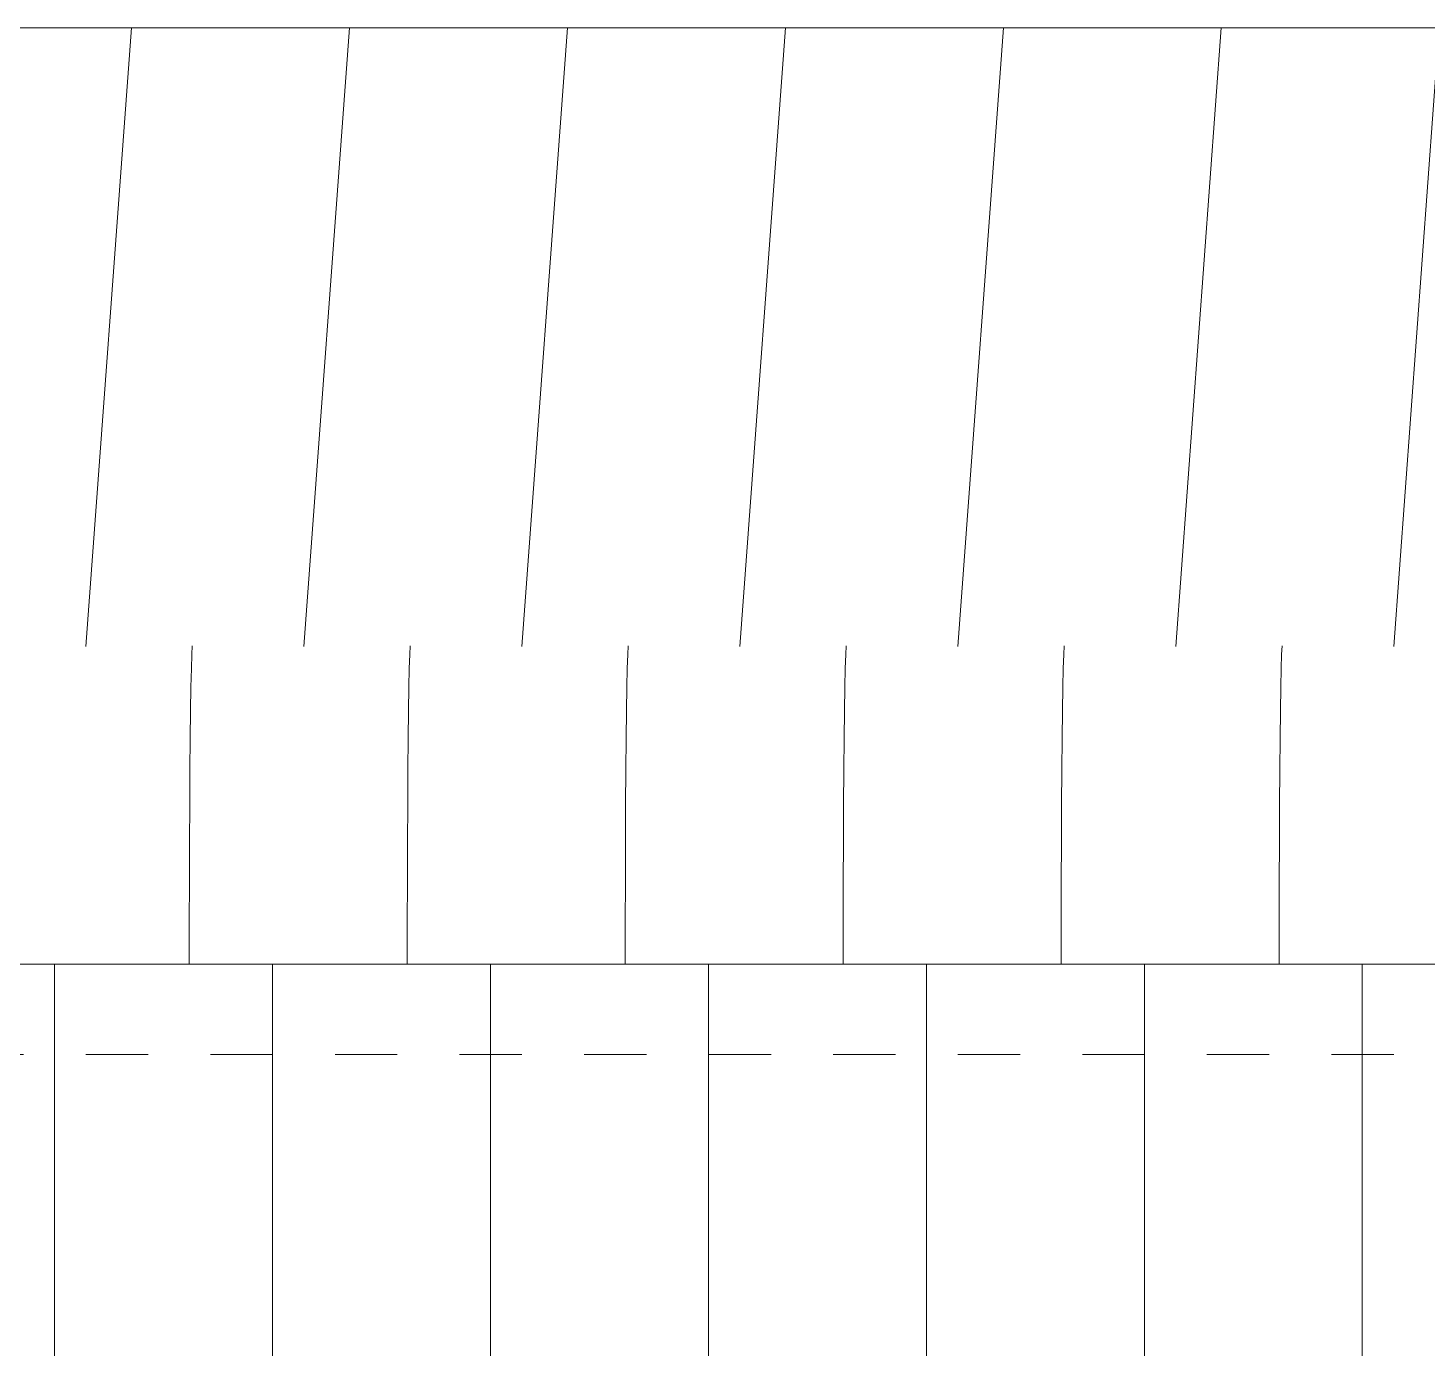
# Model space of a CAD drawing. Header units: metres. Extents: x 3 to 183, y -124 to 10.
# Drawn here: x 89.935 to 92.182, y 3.529 to 5.648 of the extents above; entities that cross this region are included whole.
import ezdxf

# ---------------------------------------------------------------- set-up
doc = ezdxf.new("R2010")
doc.units = ezdxf.units.M
doc.linetypes.add('Centre', pattern=[0.03175, 0.00635, -0.00475, 0.0159, -0.00475])
for name, color, linetype, lineweight in [('A-FLOR-LEVL', 7, 'Continuous', 9), ('A-ROOF', 7, 'Continuous', 9), ('A-ROOF-PATT', 7, 'Continuous', 9), ('A-WALL-PATT', 7, 'Continuous', 9), ('I-WALL', 7, 'Continuous', 9)]:
    doc.layers.add(name, color=color, linetype=linetype, lineweight=lineweight)

# ---------------------------------------------------------------- blocks, each defined once
blk = doc.blocks.new('FP_238-Elevación 01')
at = {"layer": 'A-ROOF-PATT', "color": 116, "true_color": 0x008040}
for p, q in [((-83.561, 4.6423), (-83.5603, 4.6561)), ((-83.211, 4.6423), (-83.2103, 4.6561)), ((-82.861, 4.6423), (-82.8603, 4.6561)), ((-82.511, 4.6423), (-82.5103, 4.6561)), ((-82.161, 4.6423), (-82.1603, 4.6561)), ((-81.8111, 4.6423), (-81.8104, 4.6561)), ((-83.5616, 4.62), (-83.561, 4.6423)), ((-83.2117, 4.62), (-83.211, 4.6423)), ((-82.8617, 4.62), (-82.861, 4.6423)), ((-82.5117, 4.62), (-82.511, 4.6423)), ((-82.1617, 4.62), (-82.161, 4.6423)), ((-81.8117, 4.62), (-81.8111, 4.6423)), ((-83.5623, 4.5898), (-83.5616, 4.62)), ((-83.2123, 4.5898), (-83.2117, 4.62)), ((-82.8623, 4.5898), (-82.8617, 4.62)), ((-82.5123, 4.5898), (-82.5117, 4.62)), ((-82.1624, 4.5898), (-82.1617, 4.62)), ((-81.8124, 4.5898), (-81.8117, 4.62)), ((-83.5629, 4.5522), (-83.5623, 4.5898)), ((-83.2129, 4.5522), (-83.2123, 4.5898)), ((-82.8629, 4.5522), (-82.8623, 4.5898)), ((-82.5129, 4.5522), (-82.5123, 4.5898)), ((-82.1629, 4.5522), (-82.1624, 4.5898)), ((-81.813, 4.5522), (-81.8124, 4.5898)), ((-83.5634, 4.5076), (-83.5629, 4.5522)), ((-83.2134, 4.5076), (-83.2129, 4.5522)), ((-82.8634, 4.5076), (-82.8629, 4.5522)), ((-82.5135, 4.5076), (-82.5129, 4.5522)), ((-82.1635, 4.5076), (-82.1629, 4.5522)), ((-81.8135, 4.5076), (-81.813, 4.5522)), ((-83.5639, 4.457), (-83.5634, 4.5076)), ((-83.2139, 4.457), (-83.2134, 4.5076)), ((-82.8639, 4.457), (-82.8634, 4.5076)), ((-82.5139, 4.457), (-82.5135, 4.5076)), ((-82.1639, 4.457), (-82.1635, 4.5076)), ((-81.814, 4.457), (-81.8135, 4.5076)), ((-83.5643, 4.4012), (-83.5639, 4.457)), ((-83.2143, 4.4012), (-83.2139, 4.457)), ((-82.8643, 4.4012), (-82.8639, 4.457)), ((-82.5143, 4.4012), (-82.5139, 4.457)), ((-82.1643, 4.4012), (-82.1639, 4.457)), ((-81.8144, 4.4012), (-81.814, 4.457)), ((-83.5646, 4.341), (-83.5643, 4.4012)), ((-83.2146, 4.341), (-83.2143, 4.4012)), ((-82.8646, 4.341), (-82.8643, 4.4012)), ((-82.5146, 4.341), (-82.5143, 4.4012)), ((-82.1647, 4.341), (-82.1643, 4.4012)), ((-81.8147, 4.341), (-81.8144, 4.4012)), ((-83.5648, 4.2776), (-83.5646, 4.341)), ((-83.2148, 4.2776), (-83.2146, 4.341)), ((-82.8648, 4.2776), (-82.8646, 4.341)), ((-82.5149, 4.2776), (-82.5146, 4.341)), ((-82.1649, 4.2776), (-82.1647, 4.341)), ((-81.8149, 4.2776), (-81.8147, 4.341)), ((-83.5649, 4.2119), (-83.5648, 4.2776)), ((-83.215, 4.2119), (-83.2148, 4.2776)), ((-82.865, 4.2119), (-82.8648, 4.2776)), ((-82.515, 4.2119), (-82.5149, 4.2776)), ((-82.165, 4.2119), (-82.1649, 4.2776)), ((-81.815, 4.2119), (-81.8149, 4.2776)), ((-83.565, 4.1451), (-83.5649, 4.2119)), ((-83.215, 4.1451), (-83.215, 4.2119)), ((-82.865, 4.1451), (-82.865, 4.2119)), ((-82.515, 4.1451), (-82.515, 4.2119)), ((-82.1651, 4.1451), (-82.165, 4.2119)), ((-81.8151, 4.1451), (-81.815, 4.2119))]:
    blk.add_line(p, q, dxfattribs=at)
blk = doc.blocks.new('YADRAN_LASQUEMAS_ARQ_MO_006_E02_rvt-2-Elevación 01')
at = {"layer": 'A-ROOF-PATT', "true_color": 0x008040}
h = blk.add_hatch(dxfattribs=at)
h.set_pattern_fill('FP_19', color=116, style=0, pattern_type=2)
h.set_pattern_definition([(85.787, (-86.981, -8.528), (-0.349976, 8e-07), [])])
h.paths.add_polyline_path([(-85.7113, 4.655), (-80.2832, 4.655), (-80.2101, 5.6482), (-91.2346, 5.6482), (-91.3077, 4.655), (-85.75, 4.655)])
at = {"layer": 'A-WALL-PATT', "true_color": 0x008040}
h = blk.add_hatch(dxfattribs=at)
h.set_pattern_fill('FP_21', color=116, style=0, pattern_type=2)
h.set_pattern_definition([(90, (-91.312, 0), (-0.34998, 2e-17), [])])
h.paths.add_polyline_path([(-91.3124, 0.087), (-90.7619, 0.087), (-90.7619, 0.1634), (-90.5505, 0.2217), (-89.6232, 0.4749), (-88.832, 0.4988), (-87.7228, 0.4699), (-87.4534, 0.4988), (-87.3894, 0.5088), (-87.3053, 0.5085), (-87.1193, 0.4988), (-86.834, 0.464), (-86.7141, 0.4633), (-84.9758, 0.4684), (-84.178, 0.4767), (-84.0249, 0.4696), (-83.8236, 0.47), (-80.288, 0.47), (-80.288, 4.1451), (-91.3124, 4.1451), (-91.3124, 0.1645)])
at = {"layer": 'A-ROOF'}
for p, q in [((-80.2101, 5.6482), (-91.2346, 5.6482)), ((-91.3124, 4.1451), (-80.288, 4.1451))]:
    blk.add_line(p, q, dxfattribs=at)
at = {"layer": 'I-WALL'}
blk.add_line((-80.288, 4.1451), (-91.3124, 4.1451), dxfattribs=at)
at = {"layer": 'A-ROOF'}
blk.add_blockref('FP_238-Elevación 01', (0, 0), dxfattribs=at)

msp = doc.modelspace()

# ---------------------------------------------------------------- linework, layer by layer
at = {"layer": 'A-FLOR-LEVL', "color": 253, "linetype": 'Centre', "true_color": 0xaaaaaa}
msp.add_line((54.4283, 4), (96.9164, 4), dxfattribs=at)

# ---------------------------------------------------------------- block references
at = {"lineweight": 5}
msp.add_blockref('YADRAN_LASQUEMAS_ARQ_MO_006_E02_rvt-2-Elevación 01', (173.7592, 0), dxfattribs=at)

doc.saveas('drawing.dxf')
